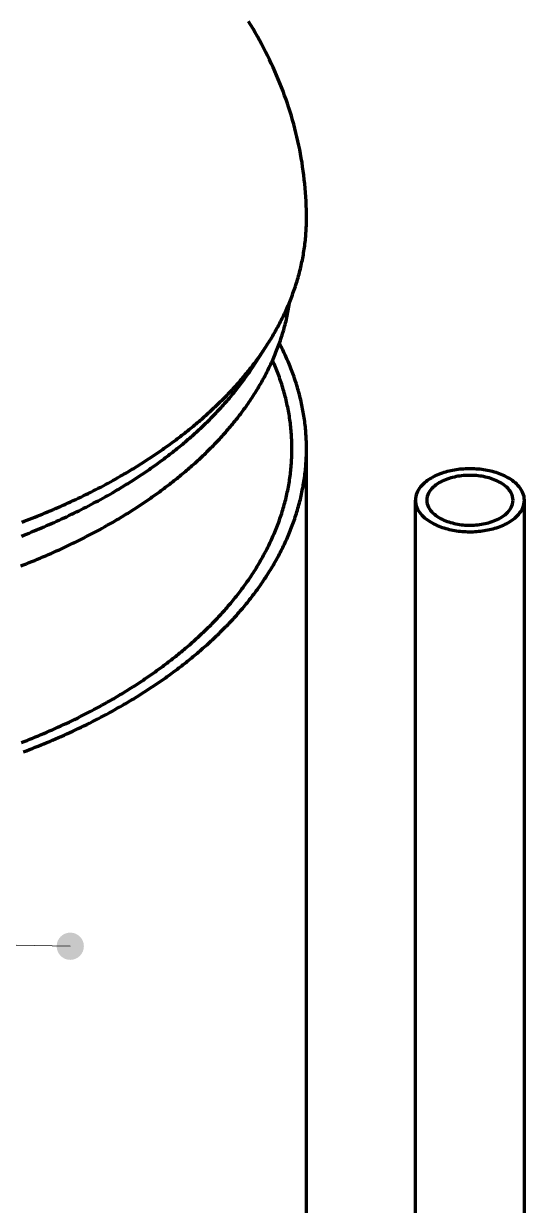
# Model space of a CAD drawing. Header units: millimetres. Extents: x 0 to 841, y 0 to 594.
# Drawn here: x 309.7 to 331.7, y 328.3 to 380.3 of the extents above; entities that cross this region are included whole.
import ezdxf

# ---------------------------------------------------------------- set-up
doc = ezdxf.new("R2010")
doc.units = ezdxf.units.MM
doc.layers.add('01-VISIBLE', color=7, linetype='CONTINUOUS', lineweight=70)
doc.layers.add('08-FINA', color=5, linetype='CONTINUOUS', lineweight=18)

msp = doc.modelspace()

# ---------------------------------------------------------------- hatches: boundary and pattern name
at = {"layer": '08-FINA'}
h = msp.add_hatch(color=7, dxfattribs=at)
h.dxf.hatch_style = 1
edge = h.paths.add_edge_path()
edge.add_arc((311.718, 339.697), 0.6, 0, 360)

# ---------------------------------------------------------------- linework, layer by layer
at = {"layer": '01-VISIBLE'}
for p, q in [((319.742, 365.178), (320.341, 366.093)), ((322.126, 281.09), (322.126, 361.597)), ((326.928, 251.367), (326.928, 359.332)), ((331.728, 251.367), (331.728, 359.332))]:
    msp.add_line(p, q, dxfattribs=at)
for points in [[(322.126, 371.737), (322.125, 371.928), (322.122, 372.118), (322.116, 372.309), (322.108, 372.5), (322.097, 372.69), (322.084, 372.881), (322.069, 373.071), (322.051, 373.261), (322.031, 373.451), (322.009, 373.64), (321.985, 373.829), (321.958, 374.018), (321.929, 374.207), (321.897, 374.395), (321.864, 374.583), (321.828, 374.77), (321.789, 374.957), (321.749, 375.144), (321.706, 375.33), (321.661, 375.515), (321.614, 375.7), (321.565, 375.884), (321.513, 376.068), (321.46, 376.251), (321.404, 376.434), (321.346, 376.616), (321.287, 376.797), (321.225, 376.977), (321.161, 377.157), (321.095, 377.336), (321.026, 377.514), (320.956, 377.692), (320.884, 377.868), (320.81, 378.044), (320.734, 378.219), (320.656, 378.393), (320.576, 378.567), (320.495, 378.739), (320.411, 378.911), (320.326, 379.081), (320.238, 379.251), (320.149, 379.42), (320.058, 379.588), (319.966, 379.754), (319.872, 379.92), (319.776, 380.085), (319.678, 380.249), (319.578, 380.412)], [(320.341, 366.093), (320.384, 366.16), (320.427, 366.227), (320.47, 366.295), (320.513, 366.363), (320.555, 366.431), (320.596, 366.499), (320.637, 366.568), (320.678, 366.637), (320.718, 366.706), (320.757, 366.776), (320.797, 366.846), (320.835, 366.916), (320.874, 366.986), (320.912, 367.057), (320.949, 367.128), (320.986, 367.199), (321.022, 367.27), (321.058, 367.342), (321.093, 367.414), (321.128, 367.486), (321.162, 367.558), (321.196, 367.631), (321.229, 367.703), (321.262, 367.776), (321.294, 367.85), (321.326, 367.923), (321.357, 367.997), (321.388, 368.071), (321.418, 368.145), (321.447, 368.22), (321.476, 368.294), (321.504, 368.369), (321.532, 368.444), (321.559, 368.52), (321.586, 368.595), (321.612, 368.671), (321.637, 368.747), (321.662, 368.823), (321.686, 368.899), (321.71, 368.976), (321.733, 369.053), (321.755, 369.129), (321.777, 369.207), (321.798, 369.284), (321.818, 369.361), (321.838, 369.439), (321.858, 369.516), (321.876, 369.594), (321.894, 369.672), (321.911, 369.75), (321.928, 369.829), (321.944, 369.907), (321.96, 369.986), (321.974, 370.065), (321.988, 370.143), (322.002, 370.222), (322.014, 370.301), (322.026, 370.38), (322.038, 370.46), (322.048, 370.539), (322.058, 370.619), (322.068, 370.698), (322.076, 370.778), (322.084, 370.857), (322.092, 370.937), (322.098, 371.017), (322.104, 371.097), (322.109, 371.177), (322.114, 371.257), (322.118, 371.336), (322.121, 371.416), (322.123, 371.497), (322.125, 371.577), (322.126, 371.657), (322.126, 371.737)], [(313.575, 358.358), (313.645, 358.399), (313.714, 358.439), (313.783, 358.48), (313.852, 358.52), (313.921, 358.562), (313.989, 358.603), (314.058, 358.644), (314.126, 358.686), (314.195, 358.728), (314.263, 358.77), (314.331, 358.813), (314.399, 358.855), (314.466, 358.898), (314.534, 358.941), (314.601, 358.985), (314.669, 359.028), (314.736, 359.072), (314.803, 359.116), (314.87, 359.16), (314.936, 359.205), (315.003, 359.249), (315.069, 359.294), (315.135, 359.34), (315.201, 359.385), (315.267, 359.431), (315.333, 359.477), (315.399, 359.523), (315.464, 359.569), (315.529, 359.616), (315.594, 359.663), (315.659, 359.71), (315.724, 359.757), (315.788, 359.805), (315.852, 359.853), (315.916, 359.901), (315.98, 359.949), (316.044, 359.998), (316.108, 360.047), (316.171, 360.096), (316.234, 360.145), (316.297, 360.195), (316.36, 360.245), (316.422, 360.295), (316.485, 360.345), (316.547, 360.396), (316.609, 360.447), (316.67, 360.498), (316.732, 360.549), (316.793, 360.601), (316.854, 360.653), (316.915, 360.705), (316.976, 360.757), (317.036, 360.81), (317.096, 360.863), (317.156, 360.916), (317.216, 360.97), (317.275, 361.024), (317.334, 361.078), (317.393, 361.132), (317.452, 361.186), (317.511, 361.241), (317.569, 361.296), (317.627, 361.352), (317.684, 361.407), (317.742, 361.463), (317.799, 361.52), (317.856, 361.576), (317.912, 361.633), (317.969, 361.69), (318.025, 361.747), (318.08, 361.805), (318.136, 361.863), (318.191, 361.921), (318.246, 361.979), (318.301, 362.038), (318.355, 362.097), (318.409, 362.156), (318.462, 362.216), (318.516, 362.275), (318.569, 362.336), (318.622, 362.396), (318.674, 362.457), (318.726, 362.518), (318.778, 362.579), (318.829, 362.64), (318.88, 362.702), (318.931, 362.764), (318.981, 362.826), (319.031, 362.889), (319.081, 362.952), (319.13, 363.015), (319.179, 363.079), (319.228, 363.142), (319.276, 363.207), (319.324, 363.271), (319.371, 363.336), (319.418, 363.4), (319.465, 363.466), (319.511, 363.531), (319.557, 363.597), (319.602, 363.663), (319.647, 363.729), (319.692, 363.796), (319.736, 363.863), (319.78, 363.93), (319.823, 363.997), (319.866, 364.065), (319.908, 364.133), (319.95, 364.201), (319.992, 364.27), (320.033, 364.339), (320.074, 364.408), (320.114, 364.477), (320.153, 364.547), (320.193, 364.617), (320.231, 364.687), (320.27, 364.757), (320.307, 364.828), (320.344, 364.899), (320.381, 364.97), (320.417, 365.042), (320.453, 365.113), (320.488, 365.185), (320.523, 365.258), (320.557, 365.33), (320.591, 365.403), (320.624, 365.476), (320.656, 365.549), (320.688, 365.623), (320.72, 365.696), (320.751, 365.77), (320.781, 365.845), (320.811, 365.919), (320.84, 365.994), (320.868, 366.069), (320.896, 366.144), (320.924, 366.219), (320.951, 366.295), (320.977, 366.37), (321.002, 366.446), (321.027, 366.522), (321.052, 366.599), (321.075, 366.675), (321.099, 366.752), (321.121, 366.829), (321.143, 366.906), (321.164, 366.983), (321.185, 367.061), (321.205, 367.139), (321.224, 367.216), (321.242, 367.294), (321.26, 367.372), (321.278, 367.451), (321.294, 367.529), (321.31, 367.608), (321.326, 367.686), (321.34, 367.765), (321.354, 367.844), (321.367, 367.923), (321.38, 368.002), (321.392, 368.082)], [(314.028, 360.449), (314.098, 360.489), (314.167, 360.53), (314.237, 360.571), (314.306, 360.612), (314.375, 360.653), (314.444, 360.694), (314.513, 360.736), (314.582, 360.778), (314.651, 360.82), (314.719, 360.863), (314.788, 360.905), (314.856, 360.948), (314.924, 360.991), (314.992, 361.034), (315.06, 361.078), (315.128, 361.122), (315.195, 361.166), (315.263, 361.21), (315.33, 361.254), (315.397, 361.299), (315.464, 361.344), (315.531, 361.389), (315.598, 361.434), (315.664, 361.48), (315.73, 361.526), (315.796, 361.572), (315.862, 361.618), (315.928, 361.665), (315.994, 361.711), (316.059, 361.758), (316.125, 361.806), (316.19, 361.853), (316.255, 361.901), (316.319, 361.949), (316.384, 361.997), (316.448, 362.046), (316.513, 362.094), (316.577, 362.143), (316.641, 362.193), (316.704, 362.242), (316.768, 362.292), (316.831, 362.342), (316.894, 362.392), (316.957, 362.442), (317.019, 362.493), (317.082, 362.544), (317.144, 362.595), (317.206, 362.647), (317.268, 362.699), (317.33, 362.751), (317.391, 362.803), (317.452, 362.855), (317.513, 362.908), (317.574, 362.961), (317.634, 363.014), (317.694, 363.068), (317.754, 363.122), (317.814, 363.176), (317.874, 363.23), (317.933, 363.285), (317.992, 363.34), (318.051, 363.395), (318.109, 363.45), (318.168, 363.506), (318.226, 363.562), (318.284, 363.618), (318.341, 363.674), (318.398, 363.731), (318.455, 363.788), (318.512, 363.846), (318.568, 363.903), (318.625, 363.961), (318.68, 364.019), (318.736, 364.077), (318.791, 364.136), (318.846, 364.195), (318.901, 364.254), (318.955, 364.314), (319.009, 364.374), (319.063, 364.434), (319.117, 364.494), (319.17, 364.554), (319.223, 364.615), (319.275, 364.676), (319.327, 364.738), (319.379, 364.8), (319.431, 364.862), (319.482, 364.924), (319.533, 364.986), (319.583, 365.049), (319.633, 365.112), (319.683, 365.176), (319.733, 365.239), (319.782, 365.303), (319.83, 365.368), (319.879, 365.432), (319.927, 365.497), (319.974, 365.562), (320.021, 365.627), (320.068, 365.693), (320.115, 365.759), (320.161, 365.825), (320.206, 365.892), (320.251, 365.958), (320.296, 366.025), (320.341, 366.093)], [(322.126, 361.597), (322.126, 361.677), (322.125, 361.758), (322.123, 361.839), (322.121, 361.919), (322.118, 362), (322.114, 362.081), (322.109, 362.161), (322.104, 362.242), (322.098, 362.322), (322.091, 362.403), (322.084, 362.483), (322.076, 362.563), (322.067, 362.644), (322.057, 362.724), (322.047, 362.804), (322.036, 362.884), (322.025, 362.964), (322.013, 363.043), (322, 363.123), (321.986, 363.203), (321.972, 363.282), (321.957, 363.361), (321.941, 363.44), (321.925, 363.52), (321.908, 363.598), (321.891, 363.677), (321.872, 363.756), (321.853, 363.834), (321.834, 363.913), (321.814, 363.991), (321.793, 364.069), (321.771, 364.146), (321.749, 364.224), (321.727, 364.302), (321.703, 364.379), (321.679, 364.456), (321.655, 364.533), (321.629, 364.609), (321.604, 364.686), (321.577, 364.762), (321.55, 364.838), (321.523, 364.914), (321.495, 364.99), (321.466, 365.065), (321.437, 365.14), (321.407, 365.215), (321.376, 365.29), (321.345, 365.364), (321.314, 365.439), (321.281, 365.513), (321.249, 365.587), (321.216, 365.66), (321.182, 365.733), (321.148, 365.806), (321.113, 365.879), (321.077, 365.952), (321.042, 366.024), (321.005, 366.096), (320.968, 366.168), (320.931, 366.24)], [(321.486, 361.597), (321.486, 361.677), (321.485, 361.757), (321.483, 361.838), (321.481, 361.918), (321.477, 361.998), (321.473, 362.078), (321.469, 362.159), (321.463, 362.239), (321.457, 362.319), (321.451, 362.399), (321.443, 362.479), (321.435, 362.559), (321.426, 362.639), (321.416, 362.719), (321.406, 362.798), (321.395, 362.878), (321.383, 362.957), (321.371, 363.037), (321.358, 363.116), (321.344, 363.195), (321.33, 363.274), (321.314, 363.353), (321.299, 363.432), (321.282, 363.51), (321.265, 363.589), (321.247, 363.667), (321.229, 363.745), (321.21, 363.823), (321.19, 363.901), (321.169, 363.979), (321.148, 364.056), (321.126, 364.134), (321.104, 364.211), (321.081, 364.288), (321.057, 364.365), (321.033, 364.441), (321.008, 364.518), (320.983, 364.594), (320.957, 364.67), (320.93, 364.746), (320.903, 364.821), (320.875, 364.897), (320.846, 364.972), (320.817, 365.047), (320.787, 365.121), (320.757, 365.196), (320.726, 365.27), (320.695, 365.344), (320.663, 365.417), (320.631, 365.491)], [(313.575, 359.665), (313.645, 359.705), (313.714, 359.745), (313.783, 359.786), (313.852, 359.827), (313.921, 359.868), (313.99, 359.91), (314.059, 359.951), (314.127, 359.993), (314.196, 360.035), (314.264, 360.077), (314.332, 360.12), (314.4, 360.162), (314.468, 360.205), (314.535, 360.248), (314.603, 360.292), (314.67, 360.335), (314.737, 360.379), (314.804, 360.423), (314.871, 360.468), (314.938, 360.512), (315.005, 360.557), (315.071, 360.602), (315.137, 360.647), (315.203, 360.693), (315.269, 360.739), (315.335, 360.785), (315.401, 360.831), (315.466, 360.877), (315.532, 360.924), (315.597, 360.971), (315.662, 361.018), (315.726, 361.066), (315.791, 361.113), (315.855, 361.161), (315.919, 361.209), (315.983, 361.258), (316.047, 361.306), (316.111, 361.355), (316.174, 361.405), (316.237, 361.454), (316.3, 361.504), (316.363, 361.554), (316.426, 361.604), (316.488, 361.654), (316.55, 361.705), (316.612, 361.756), (316.674, 361.807), (316.736, 361.859), (316.797, 361.91), (316.858, 361.962), (316.919, 362.015), (316.98, 362.067), (317.04, 362.12), (317.1, 362.173), (317.16, 362.227), (317.22, 362.28), (317.28, 362.334), (317.339, 362.388), (317.398, 362.442), (317.457, 362.497), (317.515, 362.552), (317.573, 362.607), (317.631, 362.663), (317.689, 362.719), (317.747, 362.775), (317.804, 362.831), (317.861, 362.887), (317.917, 362.944), (317.974, 363.001), (318.03, 363.059), (318.086, 363.117), (318.141, 363.174), (318.196, 363.233), (318.251, 363.291), (318.306, 363.35), (318.36, 363.409), (318.414, 363.468), (318.468, 363.528), (318.521, 363.588), (318.574, 363.648), (318.627, 363.709), (318.68, 363.769), (318.732, 363.831), (318.783, 363.892), (318.835, 363.953), (318.886, 364.015), (318.937, 364.078), (318.987, 364.14), (319.037, 364.203), (319.087, 364.266), (319.136, 364.329), (319.185, 364.393), (319.234, 364.457), (319.282, 364.521), (319.33, 364.585), (319.377, 364.65), (319.424, 364.715), (319.471, 364.78), (319.517, 364.846), (319.563, 364.912), (319.608, 364.978), (319.653, 365.044), (319.698, 365.111), (319.742, 365.178)], [(313.575, 350.57), (313.645, 350.61), (313.714, 350.651), (313.783, 350.691), (313.852, 350.732), (313.921, 350.773), (313.99, 350.815), (314.059, 350.856), (314.127, 350.898), (314.196, 350.94), (314.264, 350.982), (314.332, 351.025), (314.4, 351.068), (314.468, 351.111), (314.536, 351.154), (314.603, 351.197), (314.671, 351.241), (314.738, 351.285), (314.805, 351.329), (314.872, 351.373), (314.939, 351.418), (315.005, 351.463), (315.072, 351.508), (315.138, 351.553), (315.204, 351.599), (315.27, 351.644), (315.336, 351.69), (315.402, 351.737), (315.467, 351.783), (315.532, 351.83), (315.598, 351.877), (315.663, 351.924), (315.727, 351.971), (315.792, 352.019), (315.856, 352.067), (315.92, 352.115), (315.985, 352.164), (316.048, 352.213), (316.112, 352.261), (316.175, 352.311), (316.239, 352.36), (316.302, 352.41), (316.365, 352.46), (316.427, 352.51), (316.49, 352.561), (316.552, 352.611), (316.614, 352.662), (316.676, 352.714), (316.737, 352.765), (316.799, 352.817), (316.86, 352.869), (316.921, 352.921), (316.981, 352.974), (317.042, 353.027), (317.102, 353.08), (317.162, 353.133), (317.222, 353.187), (317.281, 353.241), (317.341, 353.295), (317.4, 353.349), (317.458, 353.404), (317.517, 353.459), (317.575, 353.514), (317.633, 353.57), (317.691, 353.626), (317.748, 353.682), (317.806, 353.738), (317.863, 353.795), (317.919, 353.851), (317.976, 353.909), (318.032, 353.966), (318.088, 354.024), (318.143, 354.082), (318.198, 354.14), (318.253, 354.199), (318.308, 354.257), (318.362, 354.317), (318.416, 354.376), (318.47, 354.436), (318.523, 354.496), (318.577, 354.556), (318.629, 354.616), (318.682, 354.677), (318.734, 354.738), (318.786, 354.8), (318.837, 354.861), (318.888, 354.923), (318.939, 354.985), (318.989, 355.048), (319.039, 355.111), (319.089, 355.174), (319.138, 355.237), (319.187, 355.301), (319.236, 355.365), (319.284, 355.429), (319.332, 355.494), (319.379, 355.558), (319.426, 355.623), (319.473, 355.689), (319.519, 355.754), (319.565, 355.82), (319.61, 355.887), (319.655, 355.953), (319.7, 356.02), (319.744, 356.087), (319.788, 356.154), (319.831, 356.222), (319.874, 356.29), (319.917, 356.358), (319.959, 356.426), (320, 356.495), (320.041, 356.564), (320.082, 356.633), (320.122, 356.703), (320.162, 356.773), (320.201, 356.843), (320.239, 356.913), (320.278, 356.984), (320.315, 357.055), (320.352, 357.126), (320.389, 357.197), (320.425, 357.269), (320.461, 357.341), (320.496, 357.413), (320.531, 357.486), (320.565, 357.558), (320.598, 357.631), (320.631, 357.704), (320.664, 357.778), (320.696, 357.852), (320.727, 357.925), (320.758, 358), (320.788, 358.074), (320.818, 358.149), (320.847, 358.223), (320.875, 358.299), (320.903, 358.374), (320.931, 358.449), (320.957, 358.525), (320.983, 358.601), (321.009, 358.677), (321.034, 358.754), (321.058, 358.83), (321.081, 358.907), (321.104, 358.984), (321.127, 359.061), (321.149, 359.138), (321.17, 359.216), (321.19, 359.293), (321.21, 359.371), (321.229, 359.449), (321.247, 359.527), (321.265, 359.606), (321.282, 359.684), (321.299, 359.763), (321.315, 359.841), (321.33, 359.92), (321.344, 359.999), (321.358, 360.078), (321.371, 360.158), (321.383, 360.237), (321.395, 360.316), (321.406, 360.396), (321.416, 360.475), (321.426, 360.555), (321.435, 360.635), (321.443, 360.715), (321.451, 360.795), (321.457, 360.875), (321.463, 360.955), (321.469, 361.035), (321.473, 361.115), (321.477, 361.195), (321.481, 361.276), (321.483, 361.356), (321.485, 361.436), (321.486, 361.516), (321.486, 361.597)], [(314.028, 350.309), (314.097, 350.349), (314.167, 350.389), (314.236, 350.43), (314.305, 350.471), (314.374, 350.512), (314.443, 350.554), (314.512, 350.595), (314.581, 350.637), (314.649, 350.679), (314.718, 350.721), (314.786, 350.764), (314.854, 350.807), (314.922, 350.85), (314.99, 350.893), (315.057, 350.936), (315.125, 350.98), (315.192, 351.024), (315.259, 351.068), (315.327, 351.112), (315.393, 351.156), (315.46, 351.201), (315.527, 351.246), (315.593, 351.291), (315.66, 351.337), (315.726, 351.383), (315.792, 351.428), (315.857, 351.475), (315.923, 351.521), (315.989, 351.568), (316.054, 351.615), (316.119, 351.662), (316.184, 351.709), (316.249, 351.757), (316.313, 351.804), (316.378, 351.852), (316.442, 351.901), (316.506, 351.949), (316.57, 351.998), (316.634, 352.047), (316.697, 352.097), (316.76, 352.146), (316.824, 352.196), (316.886, 352.246), (316.949, 352.296), (317.012, 352.347), (317.074, 352.398), (317.136, 352.449), (317.198, 352.5), (317.26, 352.551), (317.321, 352.603), (317.382, 352.655), (317.443, 352.708), (317.504, 352.76), (317.565, 352.813), (317.625, 352.866), (317.685, 352.92), (317.745, 352.973), (317.805, 353.027), (317.864, 353.081), (317.923, 353.136), (317.982, 353.19), (318.041, 353.245), (318.099, 353.3), (318.157, 353.356), (318.215, 353.412), (318.273, 353.468), (318.33, 353.524), (318.388, 353.58), (318.444, 353.637), (318.501, 353.694), (318.557, 353.752), (318.613, 353.809), (318.669, 353.867), (318.725, 353.925), (318.78, 353.984), (318.835, 354.043), (318.889, 354.102), (318.944, 354.161), (318.998, 354.22), (319.051, 354.28), (319.105, 354.34), (319.158, 354.401), (319.211, 354.461), (319.263, 354.522), (319.315, 354.583), (319.367, 354.645), (319.418, 354.707), (319.469, 354.769), (319.52, 354.831), (319.571, 354.894), (319.621, 354.956), (319.671, 355.02), (319.72, 355.083), (319.769, 355.147), (319.818, 355.211), (319.866, 355.275), (319.914, 355.339), (319.961, 355.404), (320.008, 355.469), (320.055, 355.535), (320.102, 355.6), (320.148, 355.666), (320.193, 355.733), (320.238, 355.799), (320.283, 355.866), (320.328, 355.933), (320.371, 356), (320.415, 356.068), (320.458, 356.136), (320.501, 356.204), (320.543, 356.272), (320.585, 356.341), (320.626, 356.41), (320.667, 356.479), (320.707, 356.548), (320.747, 356.618), (320.787, 356.688), (320.826, 356.758), (320.864, 356.829), (320.902, 356.9), (320.94, 356.971), (320.977, 357.042), (321.014, 357.114), (321.05, 357.186), (321.085, 357.258), (321.12, 357.33), (321.155, 357.403), (321.189, 357.475), (321.222, 357.548), (321.255, 357.622), (321.288, 357.695), (321.32, 357.769), (321.351, 357.843), (321.382, 357.917), (321.412, 357.992), (321.442, 358.067), (321.471, 358.141), (321.499, 358.217), (321.527, 358.292), (321.555, 358.368), (321.582, 358.443), (321.608, 358.519), (321.633, 358.596), (321.658, 358.672), (321.683, 358.748), (321.706, 358.825), (321.73, 358.902), (321.752, 358.979), (321.774, 359.057), (321.795, 359.134), (321.816, 359.212), (321.836, 359.29), (321.856, 359.368), (321.874, 359.446), (321.892, 359.524), (321.91, 359.603), (321.927, 359.681), (321.943, 359.76), (321.958, 359.839), (321.973, 359.918), (321.987, 359.997), (322.001, 360.076), (322.013, 360.156), (322.026, 360.235), (322.037, 360.315), (322.048, 360.394), (322.058, 360.474), (322.067, 360.554), (322.076, 360.634), (322.084, 360.714), (322.091, 360.794), (322.098, 360.874), (322.104, 360.954), (322.109, 361.034), (322.114, 361.115), (322.118, 361.195), (322.121, 361.275), (322.123, 361.356), (322.125, 361.436), (322.126, 361.516), (322.126, 361.597)], [(331.728, 359.332), (331.724, 359.413), (331.712, 359.493), (331.692, 359.571), (331.665, 359.647), (331.632, 359.72), (331.593, 359.791), (331.548, 359.858), (331.499, 359.922), (331.446, 359.983), (331.39, 360.041), (331.331, 360.096), (331.268, 360.147), (331.204, 360.196), (331.138, 360.242), (331.07, 360.285), (331, 360.326), (330.929, 360.364), (330.857, 360.4), (330.783, 360.434), (330.709, 360.465), (330.634, 360.495), (330.558, 360.522), (330.481, 360.547), (330.404, 360.571), (330.326, 360.592), (330.248, 360.612), (330.169, 360.63), (330.09, 360.646), (330.011, 360.661), (329.931, 360.673), (329.851, 360.685), (329.771, 360.694), (329.691, 360.702), (329.61, 360.708), (329.53, 360.713), (329.449, 360.716), (329.368, 360.718), (329.287, 360.718), (329.207, 360.716), (329.126, 360.713), (329.046, 360.708), (328.965, 360.702), (328.885, 360.694), (328.805, 360.685), (328.725, 360.673), (328.645, 360.661), (328.566, 360.646), (328.486, 360.63), (328.408, 360.612), (328.329, 360.592), (328.252, 360.571), (328.174, 360.547), (328.098, 360.522), (328.022, 360.495), (327.947, 360.465), (327.872, 360.434), (327.799, 360.4), (327.727, 360.364), (327.656, 360.326), (327.586, 360.285), (327.518, 360.242), (327.451, 360.196), (327.387, 360.147), (327.325, 360.096), (327.266, 360.041), (327.209, 359.983), (327.156, 359.922), (327.107, 359.858), (327.063, 359.791), (327.024, 359.72), (326.991, 359.647), (326.964, 359.571), (326.944, 359.493), (326.932, 359.413), (326.928, 359.332)], [(309.578, 358.364), (309.693, 358.408), (309.808, 358.452), (309.923, 358.496), (310.037, 358.541), (310.152, 358.586), (310.266, 358.632), (310.38, 358.678), (310.494, 358.724), (310.608, 358.771), (310.721, 358.819), (310.834, 358.866), (310.947, 358.915), (311.06, 358.963), (311.173, 359.012), (311.286, 359.062), (311.398, 359.112), (311.51, 359.162), (311.622, 359.213), (311.734, 359.264), (311.846, 359.316), (311.957, 359.368), (312.068, 359.421), (312.179, 359.474), (312.29, 359.527), (312.4, 359.581), (312.51, 359.636), (312.62, 359.691), (312.73, 359.746), (312.84, 359.802), (312.949, 359.858), (313.058, 359.915), (313.167, 359.973), (313.276, 360.03), (313.384, 360.089), (313.492, 360.147), (313.6, 360.207), (313.707, 360.266), (313.814, 360.327), (313.921, 360.387), (314.028, 360.449)], [(331.228, 359.332), (331.223, 359.413), (331.207, 359.493), (331.183, 359.57), (331.149, 359.644), (331.109, 359.715), (331.062, 359.781), (331.009, 359.843), (330.952, 359.901), (330.892, 359.955), (330.828, 360.005), (330.762, 360.052), (330.693, 360.095), (330.622, 360.135), (330.55, 360.172), (330.476, 360.206), (330.401, 360.237), (330.325, 360.266), (330.248, 360.292), (330.17, 360.315), (330.092, 360.337), (330.013, 360.355), (329.933, 360.372), (329.853, 360.386), (329.773, 360.399), (329.693, 360.409), (329.612, 360.417), (329.531, 360.423), (329.45, 360.427), (329.368, 360.429), (329.287, 360.429), (329.206, 360.427), (329.125, 360.423), (329.044, 360.417), (328.963, 360.409), (328.882, 360.399), (328.802, 360.386), (328.722, 360.372), (328.643, 360.355), (328.564, 360.337), (328.485, 360.315), (328.408, 360.292), (328.331, 360.266), (328.255, 360.237), (328.18, 360.206), (328.106, 360.172), (328.033, 360.135), (327.963, 360.095), (327.894, 360.052), (327.828, 360.005), (327.764, 359.955), (327.703, 359.901), (327.646, 359.843), (327.594, 359.781), (327.547, 359.715), (327.506, 359.644), (327.473, 359.57), (327.448, 359.493), (327.433, 359.413), (327.428, 359.332)], [(309.565, 357.758), (309.677, 357.801), (309.789, 357.846), (309.9, 357.89), (310.012, 357.935), (310.123, 357.98), (310.234, 358.026), (310.345, 358.072), (310.456, 358.119), (310.566, 358.166), (310.677, 358.214), (310.787, 358.262), (310.897, 358.31), (311.006, 358.359), (311.116, 358.408), (311.225, 358.458), (311.335, 358.508), (311.444, 358.558), (311.552, 358.609), (311.661, 358.661), (311.769, 358.713), (311.877, 358.765), (311.985, 358.818), (312.093, 358.871), (312.201, 358.924), (312.308, 358.979), (312.415, 359.033), (312.522, 359.088), (312.628, 359.144), (312.734, 359.2), (312.84, 359.256), (312.946, 359.313), (313.052, 359.371), (313.157, 359.428), (313.262, 359.487), (313.367, 359.546), (313.471, 359.605), (313.575, 359.665)], [(326.928, 359.332), (326.932, 359.251), (326.944, 359.171), (326.964, 359.092), (326.991, 359.016), (327.025, 358.942), (327.065, 358.871), (327.109, 358.803), (327.159, 358.739), (327.212, 358.678), (327.269, 358.62), (327.329, 358.565), (327.392, 358.513), (327.457, 358.465), (327.523, 358.419), (327.592, 358.375), (327.662, 358.335), (327.734, 358.296), (327.807, 358.26), (327.881, 358.227), (327.956, 358.195), (328.031, 358.166), (328.108, 358.139), (328.185, 358.114), (328.263, 358.09), (328.341, 358.069), (328.42, 358.05), (328.499, 358.032), (328.579, 358.016), (328.659, 358.002), (328.739, 357.989), (328.819, 357.978), (328.9, 357.969), (328.981, 357.961), (329.062, 357.955), (329.143, 357.951), (329.224, 357.948), (329.305, 357.947), (329.387, 357.947), (329.468, 357.949), (329.549, 357.952), (329.63, 357.958), (329.711, 357.964), (329.792, 357.973), (329.872, 357.983), (329.953, 357.994), (330.033, 358.008), (330.112, 358.023), (330.192, 358.04), (330.271, 358.058), (330.35, 358.078), (330.428, 358.101), (330.505, 358.125), (330.582, 358.151), (330.658, 358.179), (330.734, 358.209), (330.808, 358.242), (330.882, 358.276), (330.954, 358.313), (331.025, 358.352)], [(327.428, 359.332), (327.433, 359.252), (327.448, 359.173), (327.473, 359.096), (327.505, 359.022), (327.546, 358.952), (327.592, 358.886), (327.644, 358.824), (327.7, 358.766), (327.76, 358.713), (327.823, 358.662), (327.889, 358.616), (327.957, 358.573), (328.027, 358.533), (328.099, 358.496), (328.172, 358.461), (328.247, 358.43), (328.322, 358.402), (328.398, 358.375), (328.476, 358.352), (328.553, 358.331), (328.632, 358.312), (328.711, 358.295), (328.79, 358.28), (328.87, 358.268), (328.95, 358.257), (329.03, 358.249), (329.111, 358.242), (329.191, 358.238), (329.272, 358.236), (329.352, 358.235), (329.433, 358.237), (329.514, 358.241), (329.594, 358.246), (329.675, 358.254), (329.755, 358.263), (329.835, 358.275), (329.914, 358.289), (329.993, 358.305), (330.072, 358.323), (330.15, 358.343), (330.227, 358.366), (330.304, 358.391), (330.38, 358.419), (330.455, 358.449), (330.528, 358.482), (330.601, 358.518), (330.671, 358.557)], [(330.671, 358.557), (330.742, 358.6), (330.811, 358.647), (330.877, 358.697), (330.94, 358.752), (330.999, 358.811), (331.054, 358.874), (331.103, 358.941), (331.145, 359.013), (331.18, 359.088), (331.206, 359.167), (331.222, 359.249), (331.228, 359.332)], [(331.025, 358.352), (331.097, 358.396), (331.167, 358.442), (331.236, 358.491), (331.301, 358.544), (331.365, 358.599), (331.425, 358.658), (331.481, 358.721), (331.534, 358.787), (331.582, 358.856), (331.624, 358.929), (331.66, 359.005), (331.689, 359.084), (331.71, 359.165), (331.723, 359.248), (331.728, 359.332)], [(309.54, 356.441), (309.663, 356.489), (309.785, 356.538), (309.907, 356.586), (310.029, 356.636), (310.151, 356.685), (310.272, 356.736), (310.394, 356.787), (310.515, 356.838), (310.636, 356.89), (310.756, 356.942), (310.877, 356.995), (310.997, 357.048), (311.117, 357.102), (311.237, 357.156), (311.356, 357.211), (311.475, 357.267), (311.594, 357.323), (311.713, 357.379), (311.832, 357.436), (311.95, 357.494), (312.068, 357.552), (312.186, 357.611), (312.303, 357.67), (312.42, 357.73), (312.537, 357.79), (312.654, 357.851), (312.77, 357.912), (312.886, 357.974), (313.002, 358.037), (313.117, 358.1), (313.232, 358.164), (313.347, 358.228), (313.461, 358.293), (313.575, 358.358)], [(309.562, 348.661), (309.688, 348.711), (309.813, 348.76), (309.938, 348.81), (310.063, 348.861), (310.188, 348.912), (310.312, 348.964), (310.436, 349.016), (310.56, 349.069), (310.684, 349.122), (310.808, 349.176), (310.931, 349.23), (311.054, 349.285), (311.177, 349.341), (311.3, 349.397), (311.422, 349.453), (311.544, 349.51), (311.666, 349.568), (311.788, 349.626), (311.909, 349.685), (312.03, 349.745), (312.151, 349.805), (312.271, 349.865), (312.391, 349.926), (312.511, 349.988), (312.631, 350.05), (312.75, 350.113), (312.869, 350.177), (312.987, 350.241), (313.106, 350.305), (313.224, 350.37), (313.341, 350.436), (313.458, 350.503), (313.575, 350.57)], [(309.662, 348.256), (309.791, 348.305), (309.92, 348.355), (310.048, 348.405), (310.176, 348.456), (310.304, 348.507), (310.432, 348.559), (310.56, 348.612), (310.687, 348.665), (310.815, 348.718), (310.942, 348.772), (311.068, 348.827), (311.195, 348.882), (311.321, 348.937), (311.447, 348.994), (311.573, 349.05), (311.698, 349.108), (311.824, 349.166), (311.949, 349.224), (312.073, 349.283), (312.198, 349.343), (312.322, 349.403), (312.446, 349.464), (312.569, 349.525), (312.693, 349.587), (312.816, 349.65), (312.938, 349.713), (313.061, 349.777), (313.183, 349.841), (313.305, 349.906), (313.426, 349.971), (313.547, 350.038), (313.668, 350.104), (313.788, 350.172), (313.908, 350.24), (314.028, 350.309)]]:
    msp.add_lwpolyline(points, dxfattribs=at)
at = {"layer": '08-FINA'}
msp.add_line((51.499, 344.615), (311.718, 339.697), dxfattribs=at)

doc.saveas('drawing.dxf')
